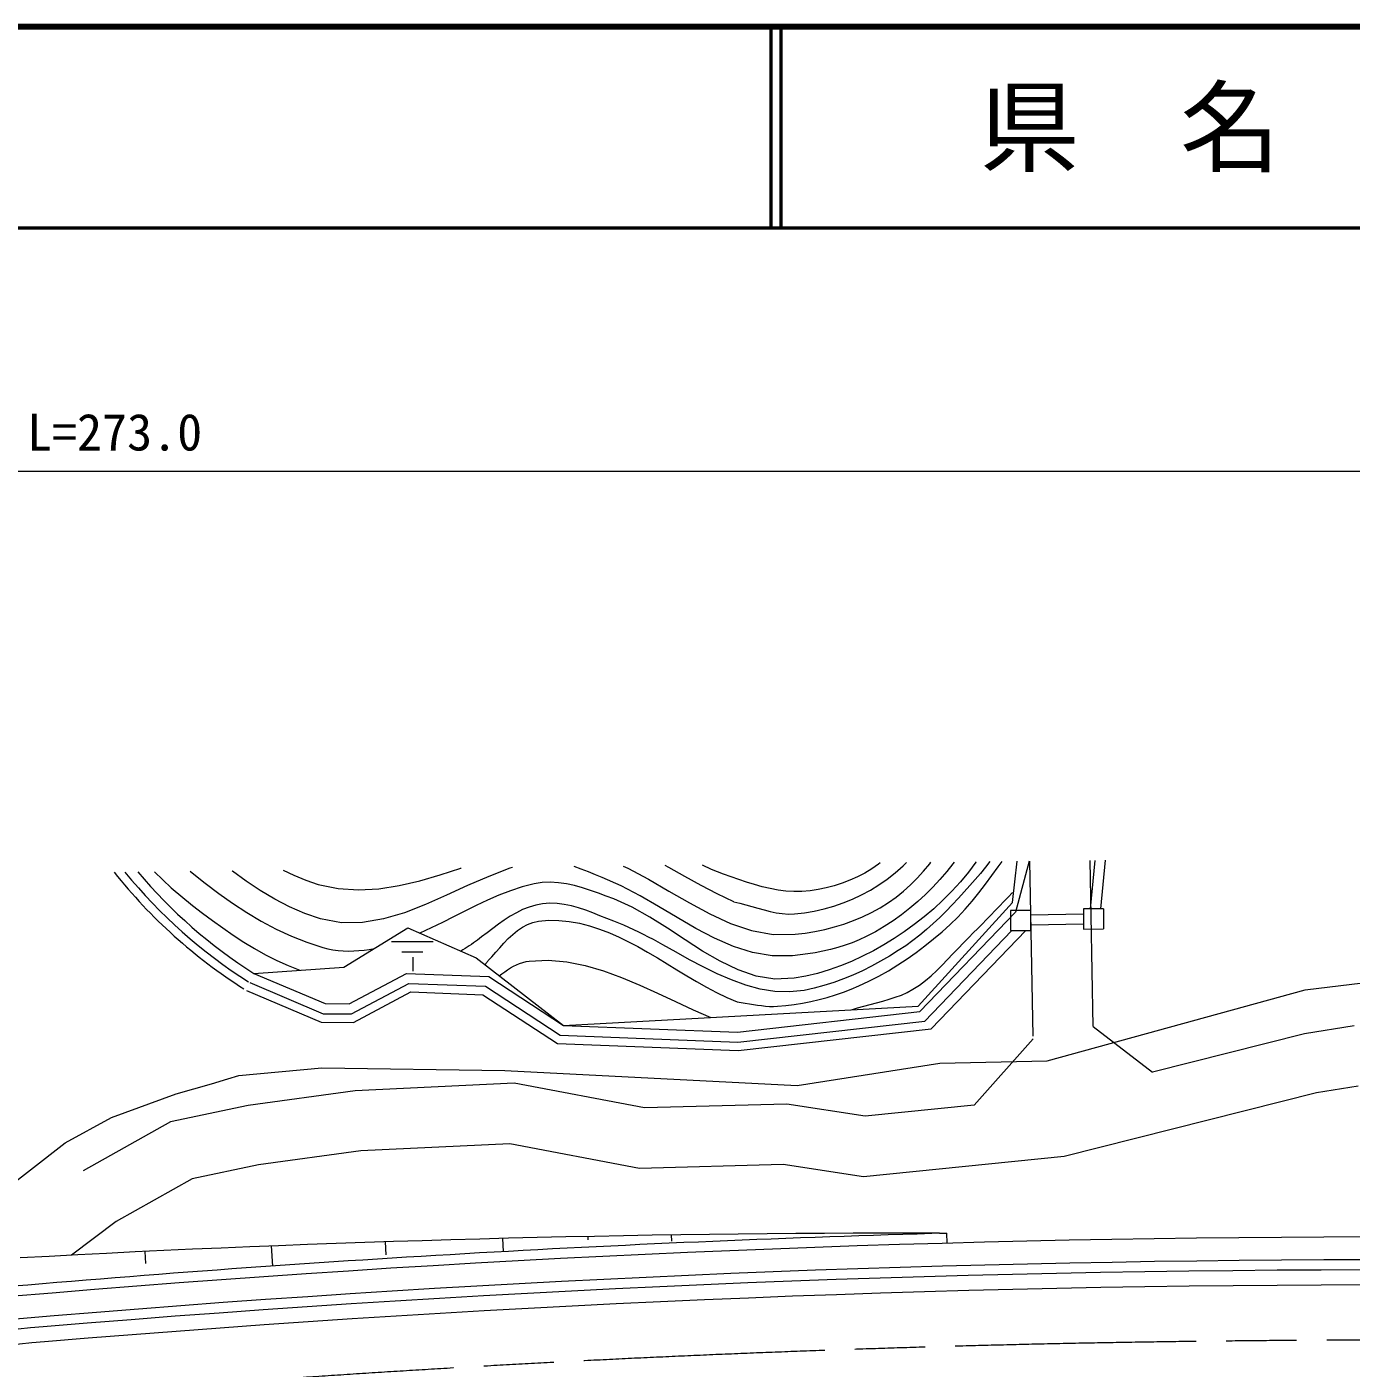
# Model space of a CAD drawing. Units: millimetres, scale not verified. Extents: x 40000 to 680000, y 20000 to 380000.
# Drawn here: x 260705 to 326646, y 313218 to 380000 of the extents above; entities that cross this region are included whole.
import ezdxf
from ezdxf.enums import TextEntityAlignment as Align

# ---------------------------------------------------------------- set-up
doc = ezdxf.new("R2010")
doc.units = ezdxf.units.MM
doc.header["$LTSCALE"] = 1000
doc.linetypes.add('CHAIN', pattern=[18.5, 12, -1.5, 3.5, -1.5])
for name, color, linetype, lineweight in [('M-BGD', 7, 'Continuous', 13), ('M-BMK', 2, 'CHAIN', 13), ('M-BMK-OTRS', 5, 'Continuous', 13), ('M-BMK-ROW', 30, 'Continuous', 13), ('M-STR-HTXT', 7, 'Continuous', 13), ('M-STR-STRC', 7, 'Continuous', 13), ('M-TTL', 2, 'Continuous', 140), ('M-TTL-LINE', 7, 'Continuous', 50), ('M-TTL-TXT', 7, 'Continuous', 13)]:
    doc.layers.add(name, color=color, linetype=linetype, lineweight=lineweight)
doc.styles.add('ＭＳ ゴシック', font='')
doc.styles.get('ＭＳ ゴシック').set_extended_font_data('MS Gothic')

msp = doc.modelspace()

# ---------------------------------------------------------------- linework, layer by layer
at = {"layer": 'M-BGD'}
for p, q in [((267064, 337937), (267897, 337133)), ((268841, 337958), (268930, 337883)), ((270944, 337969), (270925, 337983)), ((271627, 337470), (270944, 337969)), ((273463, 338014), (273995, 337761)), ((281294, 337785), (282317, 338116)), ((282317, 338116), (282332, 338121)), ((284759, 338112), (283706, 337704)), ((284893, 338152), (284759, 338112)), ((288313, 338060), (287964, 338189)), ((288665, 337922), (288313, 338060)), ((289012, 337782), (288665, 337922)), ((290396, 338218), (290622, 338116)), ((290622, 338116), (291654, 337563)), ((294797, 338053), (294346, 338266)), ((295400, 337816), (294797, 338053)), ((302782, 338077), (302431, 337867)), ((303117, 338306), (302782, 338077)), ((303201, 338372), (303117, 338306)), ((305042, 337617), (305359, 337968)), ((305359, 337968), (305660, 338333)), ((305660, 338333), (305713, 338403)), ((306506, 337938), (306172, 337545)), ((306806, 338325), (306506, 337938)), ((306871, 338416), (306806, 338325)), ((307960, 338407), (307586, 337908)), ((307976, 338430), (307960, 338407)), ((308440, 338167), (308183, 337854)), ((308651, 338438), (308440, 338167)), ((309781, 336403), (310011, 338454)), ((310610, 338462), (309935, 335917)), ((310805, 329753), (310643, 338462)), ((313797, 330230), (313643, 338498)), ((313889, 338501), (313654, 336085)), ((314392, 338507), (314157, 336086)), ((268930, 337883), (269585, 337357)), ((269585, 337357), (270258, 336848)), ((272328, 337003), (271627, 337470)), ((273995, 337761), (274600, 337515)), ((274600, 337515), (275218, 337307)), ((275218, 337307), (276209, 337092)), ((279246, 337247), (280270, 337488)), ((280270, 337488), (281294, 337785)), ((283706, 337704), (282654, 337241)), ((285973, 337332), (285373, 337179)), ((286369, 337393), (285973, 337332)), ((286769, 337409), (286369, 337393)), ((287171, 337386), (286769, 337409)), ((287573, 337329), (287171, 337386)), ((287976, 337243), (287573, 337329)), ((289353, 337647), (289012, 337782)), ((290302, 337231), (289353, 337647)), ((291654, 337563), (292676, 336973)), ((295779, 337683), (295400, 337816)), ((296160, 337550), (295779, 337683)), ((296545, 337421), (296160, 337550)), ((296932, 337299), (296545, 337421)), ((297322, 337190), (296932, 337299)), ((301305, 337362), (300911, 337236)), ((301690, 337509), (301305, 337362)), ((302066, 337678), (301690, 337509)), ((302431, 337867), (302066, 337678)), ((304362, 336968), (304710, 337283)), ((304710, 337283), (305042, 337617)), ((306172, 337545), (305820, 337165)), ((307187, 337426), (306764, 336964)), ((307586, 337908), (307187, 337426)), ((307920, 337545), (307653, 337242)), ((308183, 337854), (307920, 337545)), ((267897, 337133), (268950, 336256)), ((270258, 336848), (270949, 336363)), ((273047, 336573), (272328, 337003)), ((276209, 337092), (277213, 337026)), ((277213, 337026), (278226, 337085)), ((278226, 337085), (279246, 337247)), ((281604, 336760), (280556, 336298)), ((282654, 337241), (281604, 336760)), ((284207, 336767), (283637, 336521)), ((284785, 336988), (284207, 336767)), ((285373, 337179), (284785, 336988)), ((288377, 337134), (287976, 337243)), ((288774, 337008), (288377, 337134)), ((289168, 336870), (288774, 337008)), ((289556, 336726), (289168, 336870)), ((289936, 336581), (289556, 336726)), ((290842, 336175), (289936, 336581)), ((291237, 336740), (290302, 337231)), ((292164, 336203), (291237, 336740)), ((292676, 336973), (293694, 336384)), ((297714, 337096), (297322, 337190)), ((298108, 337021), (297714, 337096)), ((298504, 336970), (298108, 337021)), ((298900, 336946), (298504, 336970)), ((299299, 336954), (298900, 336946)), ((299703, 336990), (299299, 336954)), ((300109, 337050), (299703, 336990)), ((300512, 337132), (300109, 337050)), ((300911, 337236), (300512, 337132)), ((303616, 336403), (303997, 336673)), ((303997, 336673), (304362, 336968)), ((305452, 336800), (305069, 336448)), ((305820, 337165), (305452, 336800)), ((306764, 336964), (306320, 336519)), ((307087, 336615), (306784, 336292)), ((307384, 336941), (307087, 336615)), ((307653, 337242), (307384, 336941)), ((309350, 336446), (309566, 336670)), ((309566, 336670), (309783, 336893)), ((268950, 336256), (269449, 335878)), ((270949, 336363), (271656, 335904)), ((273787, 336189), (273047, 336573)), ((274550, 335858), (273787, 336189)), ((280556, 336298), (279509, 335893)), ((282513, 335979), (281955, 335696)), ((283073, 336256), (282513, 335979)), ((283637, 336521), (283073, 336256)), ((285393, 336050), (285081, 335896)), ((285714, 336177), (285393, 336050)), ((286043, 336275), (285714, 336177)), ((286381, 336339), (286043, 336275)), ((286742, 336365), (286381, 336339)), ((287104, 336351), (286742, 336365)), ((287464, 336304), (287104, 336351)), ((287823, 336229), (287464, 336304)), ((288180, 336130), (287823, 336229)), ((288535, 336013), (288180, 336130)), ((288888, 335884), (288535, 336013)), ((291732, 335677), (290842, 336175)), ((293087, 335651), (292164, 336203)), ((293694, 336384), (294715, 335834)), ((302766, 335906), (303199, 336143)), ((303199, 336143), (303616, 336403)), ((304671, 336113), (304259, 335794)), ((305069, 336448), (304671, 336113)), ((305093, 331234), (309781, 336403)), ((309935, 335917), (305177, 330974)), ((305859, 336095), (305380, 335690)), ((306320, 336519), (305859, 336095)), ((306475, 335974), (306160, 335662)), ((306784, 336292), (306475, 335974)), ((308703, 335773), (308919, 335998)), ((308919, 335998), (309135, 336222)), ((309135, 336222), (309350, 336446)), ((309683, 336001), (309687, 335001)), ((310683, 336006), (310687, 335006)), ((313312, 336083), (313316, 335083)), ((314312, 336088), (314316, 335088)), ((269449, 335878), (269953, 335504)), ((269953, 335504), (270464, 335136)), ((271656, 335904), (272381, 335476)), ((272381, 335476), (273122, 335083)), ((275335, 335587), (274550, 335858)), ((276376, 335391), (275335, 335587)), ((277419, 335402), (276376, 335391)), ((278463, 335582), (277419, 335402)), ((279509, 335893), (278463, 335582)), ((281397, 335413), (280838, 335137)), ((281955, 335696), (281397, 335413)), ((284187, 335327), (283901, 335115)), ((284478, 335530), (284187, 335327)), ((284776, 335722), (284478, 335530)), ((285081, 335896), (284776, 335722)), ((289238, 335747), (288888, 335884)), ((289584, 335609), (289238, 335747)), ((289927, 335475), (289584, 335609)), ((290180, 335375), (289927, 335475)), ((290431, 335269), (290180, 335375)), ((290680, 335160), (290431, 335269)), ((292610, 335123), (291732, 335677)), ((294012, 335115), (293087, 335651)), ((294715, 335834), (295746, 335364)), ((295746, 335364), (296794, 335012)), ((300915, 335185), (301392, 335332)), ((301392, 335332), (301860, 335501)), ((301860, 335501), (302319, 335692)), ((302319, 335692), (302766, 335906)), ((303836, 335493), (303400, 335211)), ((304259, 335794), (303836, 335493)), ((304889, 335304), (304385, 334940)), ((305380, 335690), (304889, 335304)), ((305838, 335358), (305507, 335063)), ((306160, 335662), (305838, 335358)), ((308051, 335105), (308270, 335327)), ((308270, 335327), (308487, 335550)), ((308487, 335550), (308703, 335773)), ((313313, 335821), (310684, 335772)), ((313315, 335321), (310702, 335272)), ((270464, 335136), (270982, 334779)), ((270982, 334779), (271509, 334435)), ((273122, 335083), (273880, 334730)), ((273880, 334730), (274654, 334421)), ((276496, 333188), (279677, 335135)), ((279677, 335135), (283072, 333652)), ((280838, 335137), (280274, 334874)), ((283247, 334610), (283147, 334535)), ((283346, 334686), (283247, 334610)), ((283621, 334900), (283346, 334686)), ((283901, 335115), (283621, 334900)), ((290927, 335046), (290680, 335160)), ((291173, 334929), (290927, 335046)), ((291417, 334808), (291173, 334929)), ((291659, 334684), (291417, 334808)), ((291900, 334557), (291659, 334684)), ((293483, 334548), (292610, 335123)), ((294944, 334626), (294012, 335115)), ((295886, 334215), (294944, 334626)), ((296794, 335012), (297866, 334817)), ((297866, 334817), (298968, 334818)), ((298968, 334818), (299458, 334877)), ((299458, 334877), (299946, 334958)), ((299946, 334958), (300433, 335061)), ((300433, 335061), (300915, 335185)), ((302499, 334706), (302156, 334544)), ((302954, 334948), (302499, 334706)), ((303400, 335211), (302954, 334948)), ((303890, 334608), (303379, 334293)), ((304385, 334940), (303890, 334608)), ((305169, 334779), (304821, 334507)), ((305507, 335063), (305169, 334779)), ((309748, 335002), (305395, 330480)), ((310444, 335005), (305735, 330111)), ((307341, 334397), (307610, 334667)), ((307610, 334667), (307832, 334885)), ((307832, 334885), (308051, 335105)), ((309687, 335001), (310687, 335006)), ((313316, 335083), (314316, 335088)), ((271509, 334435), (272044, 334108)), ((272044, 334108), (272590, 333801)), ((274654, 334421), (275445, 334159)), ((275445, 334159), (275693, 334095)), ((275693, 334095), (275946, 334045)), ((275946, 334045), (276202, 334011)), ((276202, 334011), (276460, 333991)), ((276460, 333991), (276720, 333984)), ((276720, 333984), (276981, 333989)), ((276981, 333989), (277241, 334005)), ((277241, 334005), (277500, 334033)), ((277500, 334033), (277757, 334070)), ((277757, 334070), (278010, 334117)), ((278855, 334467), (280944, 334465)), ((279377, 333945), (280421, 333944)), ((282421, 334048), (282314, 333983)), ((282527, 334113), (282421, 334048)), ((282633, 334181), (282527, 334113)), ((282737, 334249), (282633, 334181)), ((282841, 334318), (282737, 334249)), ((282944, 334389), (282841, 334318)), ((283046, 334462), (282944, 334389)), ((283147, 334535), (283046, 334462)), ((292140, 334427), (291900, 334557)), ((292378, 334296), (292140, 334427)), ((293031, 333928), (292378, 334296)), ((293702, 333556), (293031, 333928)), ((294355, 333987), (293483, 334548)), ((295233, 333475), (294355, 333987)), ((296845, 333911), (295886, 334215)), ((297825, 333747), (296845, 333911)), ((300340, 333977), (299964, 333904)), ((300713, 334062), (300340, 333977)), ((301082, 334160), (300713, 334062)), ((301446, 334272), (301082, 334160)), ((301805, 334400), (301446, 334272)), ((302156, 334544), (301805, 334400)), ((302855, 333997), (302319, 333723)), ((303379, 334293), (302855, 333997)), ((304097, 334005), (303662, 333737)), ((304464, 334248), (304097, 334005)), ((304821, 334507), (304464, 334248)), ((306815, 333840), (307077, 334120)), ((307077, 334120), (307341, 334397)), ((272590, 333801), (273146, 333518)), ((273146, 333518), (273714, 333261)), ((273714, 333261), (274295, 333034)), ((279917, 333675), (279920, 332987)), ((283072, 333652), (287421, 330286)), ((284933, 333226), (285085, 333301)), ((285085, 333301), (285241, 333366)), ((285241, 333366), (285399, 333419)), ((285399, 333419), (285560, 333460)), ((285560, 333460), (285724, 333487)), ((285724, 333487), (286660, 333530)), ((286660, 333530), (287586, 333452)), ((287586, 333452), (288506, 333270)), ((288506, 333270), (289417, 333004)), ((294386, 333193), (293702, 333556)), ((296121, 333049), (295233, 333475)), ((298830, 333751), (297825, 333747)), ((299208, 333793), (298830, 333751)), ((299586, 333843), (299208, 333793)), ((299964, 333904), (299586, 333843)), ((301213, 333244), (300647, 333045)), ((301771, 333471), (301213, 333244)), ((302319, 333723), (301771, 333471)), ((303218, 333480), (302766, 333236)), ((303662, 333737), (303218, 333480)), ((306016, 333016), (306287, 333284)), ((306287, 333284), (306552, 333561)), ((306552, 333561), (306815, 333840)), ((272010, 332875), (276496, 333188)), ((272010, 332875), (275557, 331367)), ((276753, 331354), (279608, 332875)), ((279608, 332875), (283709, 332723)), ((283709, 332723), (287421, 330286)), ((284228, 332757), (284362, 332859)), ((284362, 332859), (284499, 332959)), ((284499, 332959), (284640, 333054)), ((284640, 333054), (284785, 333144)), ((284785, 333144), (284933, 333226)), ((289417, 333004), (290322, 332672)), ((290322, 332672), (291220, 332293)), ((295082, 332852), (294386, 333193)), ((295789, 332546), (295082, 332852)), ((297026, 332742), (296121, 333049)), ((297952, 332590), (297026, 332742)), ((298906, 332629), (297952, 332590)), ((299492, 332735), (298906, 332629)), ((300073, 332874), (299492, 332735)), ((300647, 333045), (300073, 332874)), ((301365, 332595), (300884, 332419)), ((301839, 332791), (301365, 332595)), ((302307, 333005), (301839, 332791)), ((302766, 333236), (302307, 333005)), ((305448, 332513), (305737, 332757)), ((305737, 332757), (306016, 333016)), ((271650, 332028), (275365, 330449)), ((271814, 332414), (275453, 330868)), ((276875, 330852), (279724, 332370)), ((276978, 330431), (279822, 331947)), ((279724, 332370), (283551, 332229)), ((279822, 331947), (283418, 331813)), ((283551, 332229), (287263, 329792)), ((291220, 332293), (292112, 331886)), ((296505, 332290), (295789, 332546)), ((297226, 332096), (296505, 332290)), ((297951, 331979), (297226, 332096)), ((298678, 331952), (297951, 331979)), ((299405, 332029), (298678, 331952)), ((299903, 332134), (299405, 332029)), ((300396, 332265), (299903, 332134)), ((300884, 332419), (300396, 332265)), ((304250, 331797), (304543, 331929)), ((304543, 331929), (304827, 332082)), ((304827, 332082), (305145, 332287)), ((305145, 332287), (305448, 332513)), ((275557, 331367), (276753, 331354)), ((283418, 331813), (287130, 329377)), ((292112, 331886), (292999, 331468)), ((292999, 331468), (293880, 331060)), ((302070, 331159), (302383, 331246)), ((302383, 331246), (302699, 331329)), ((302699, 331329), (303015, 331410)), ((303015, 331410), (303330, 331494)), ((303330, 331494), (303642, 331583)), ((303642, 331583), (303949, 331684)), ((303949, 331684), (304250, 331797)), ((275453, 330868), (276875, 330852)), ((287421, 330286), (305093, 331234)), ((293880, 331060), (294757, 330679)), ((296091, 329950), (305177, 330974)), ((301761, 331062), (302070, 331159)), ((275365, 330449), (276978, 330431)), ((287421, 330286), (296091, 329950)), ((296110, 329449), (305413, 330498)), ((296125, 329028), (305735, 330111)), ((313797, 330230), (316762, 327963)), ((326803, 330267), (324320, 329868)), ((287130, 329377), (296125, 329028)), ((287263, 329792), (296110, 329449)), ((310807, 329623), (307879, 326319)), ((324320, 329868), (316762, 327963)), ((284966, 327403), (277058, 327030)), ((291461, 326173), (284966, 327403)), ((326995, 327259), (324926, 326927)), ((277058, 327030), (271725, 326302)), ((324926, 326927), (312361, 323761)), ((271725, 326302), (267866, 325483)), ((298551, 326361), (291461, 326173)), ((302444, 325764), (298551, 326361)), ((307879, 326319), (302444, 325764)), ((267866, 325483), (263516, 323045)), ((277332, 324040), (272240, 323344)), ((284755, 324390), (277332, 324040)), ((291219, 323165), (284755, 324390)), ((272240, 323344), (268935, 322643)), ((298362, 323355), (291219, 323165)), ((302368, 322741), (298362, 323355)), ((312361, 323761), (302368, 322741)), ((268935, 322643), (265161, 320528)), ((265161, 320528), (262930, 318843)), ((306146, 319940), (306498, 319939)), ((306498, 319939), (306512, 319439)), ((272952, 318301), (272882, 319302)), ((278555, 319508), (278576, 318865)), ((284437, 319020), (284400, 319678)), ((288636, 319775), (288639, 319600)), ((292822, 319540), (292809, 319849)), ((266589, 319026), (266618, 318437))]:
    msp.add_line(p, q, dxfattribs=at)
for points in [[(295903, 336442), (295085, 336829), (294276, 337251), (293473, 337694), (292672, 338142), (292485, 338243)], [(295903, 336442), (296206, 336374), (296508, 336294), (296809, 336207), (297111, 336118), (297413, 336033), (297715, 335956), (298018, 335893), (298322, 335849), (298627, 335828), (298934, 335837), (299424, 335891), (299914, 335974), (300399, 336084), (300880, 336221), (301353, 336384), (301817, 336572), (302270, 336784), (302709, 337020), (303132, 337279), (303538, 337560), (303947, 337880), (304339, 338225), (304505, 338388)], [(296079, 331452), (296280, 331427), (296480, 331397), (296681, 331365), (296881, 331331), (297082, 331299), (297282, 331270), (297483, 331248), (297683, 331232), (297884, 331227), (298085, 331235), (298502, 331271), (298918, 331323), (299333, 331389), (299746, 331470), (300156, 331566), (300562, 331676), (300964, 331799), (301361, 331937), (301753, 332087), (302138, 332251), (302634, 332483), (303122, 332735), (303601, 333006), (304072, 333292), (304532, 333595), (304983, 333913), (305424, 334244), (305855, 334588), (306276, 334943), (306686, 335308), (307067, 335678), (307429, 336066), (307774, 336470), (308107, 336885), (308431, 337310), (308749, 337739), (309064, 338171), (309266, 338445)], [(283861, 333701), (284056, 333925), (284256, 334154), (284463, 334382), (284678, 334603), (284902, 334811), (285135, 335002), (285378, 335169), (285634, 335308), (285902, 335411), (286184, 335475), (286691, 335520), (287201, 335514), (287711, 335462), (288220, 335369), (288725, 335239), (289225, 335077), (289717, 334888), (290198, 334677), (290667, 334449), (291122, 334208)], [(291122, 334208), (291616, 333929), (292105, 333640), (292592, 333346), (293078, 333050), (293565, 332756), (294055, 332468), (294549, 332189), (295050, 331925), (295560, 331678), (296079, 331452)], [(283861, 333701), (283845, 333684), (283828, 333667), (283811, 333650), (283795, 333633), (283778, 333615), (283762, 333598), (283745, 333581), (283729, 333563), (283713, 333546), (283697, 333528), (283678, 333507), (283660, 333486), (283642, 333465), (283625, 333444), (283607, 333422), (283589, 333401), (283572, 333379), (283554, 333358), (283536, 333337), (283518, 333315)]]:
    msp.add_lwpolyline(points, dxfattribs=at)
for centre, radius, start, end in [((285550, 354190), 25753, 219.18494, 237.57535), ((285550, 354190), 25253, 220.09291, 237.57535), ((285550, 354190), 26173, 218.45738, 237.57535), ((313095, -468491), 804500, 90.1718, 90.24302), ((316724, -468409), 804500, 90.1718, 90.24302), ((328976, -484887), 805140, 91.59981, 94.91247), ((304982, -486189), 806130, 89.91724, 93.17167), ((328976, -484887), 804640, 85.89856, 95.52962), ((328976, -484887), 803500, 85.89889, 95.52962), ((329025, -485386), 803500, 84.79304, 94.81966), ((329025, -485386), 803500, 94.81973, 95.52963)]:
    msp.add_arc(centre, radius, start, end, dxfattribs=at)
at = {"layer": 'M-BMK'}
msp.add_arc((329024, -485386), 800000, 84.09828, 95.52962, dxfattribs=at)
at = {"layer": 'M-BMK-OTRS'}
msp.add_lwpolyline([(258988, 321637), (262618, 324438), (264924, 325700), (268149, 326870), (269901, 327381), (270717, 327627), (271254, 327788), (275393, 328173), (284501, 328046), (299068, 327298), (306166, 328405), (311502, 328522), (324358, 332056), (328869, 332602), (331951, 332530), (336091, 332335), (342146, 331120), (342280, 330197), (350715, 328703), (358651, 327298), (375511, 326001), (378889, 325733), (398159, 324201), (405556, 322360)], dxfattribs=at)
at = {"layer": 'M-BMK-ROW'}
msp.add_lwpolyline([(258988, 321637), (262618, 324438), (264924, 325700), (268149, 326870), (269901, 327381), (270717, 327627), (271254, 327788), (275393, 328173), (284501, 328046), (299068, 327298), (306166, 328405), (311502, 328522), (324358, 332056), (328869, 332602), (331951, 332530), (336091, 332335), (342146, 331120), (342280, 330197), (350715, 328703), (358651, 327298), (375511, 326001), (378889, 325733), (398159, 324201), (405556, 322360)], dxfattribs=at)
at = {"layer": 'M-STR-HTXT'}
msp.add_line((397643, 357856), (119871, 357856), dxfattribs=at)
at = {"layer": 'M-STR-STRC'}
for start, end in [(84.79304, 94.81966), (94.81973, 95.52963)]:
    msp.add_arc((329025, -485386), 802750, start, end, dxfattribs=at)
at = {"layer": 'M-TTL'}
msp.add_line((680000, 380000), (40000, 380000), dxfattribs=at)
at = {"layer": 'M-TTL-LINE'}
for p, q in [((297750, 380000), (297750, 370000)), ((298250, 380000), (298250, 370000)), ((40000, 370000), (680000, 370000))]:
    msp.add_line(p, q, dxfattribs=at)

# ---------------------------------------------------------------- texts
at = {"layer": 'M-STR-HTXT', "style": 'ＭＳ ゴシック'}
msp.add_text('ガードレール\u3000L=273.0', height=1833, dxfattribs=at).set_placement((243208, 358356), align=Align.BOTTOM_LEFT)
at = {"layer": 'M-TTL-TXT', "style": 'ＭＳ ゴシック'}
msp.add_text('県\u3000名', height=3666, dxfattribs=at).set_placement((315625, 375000), align=Align.MIDDLE_CENTER)

doc.saveas('drawing.dxf')
